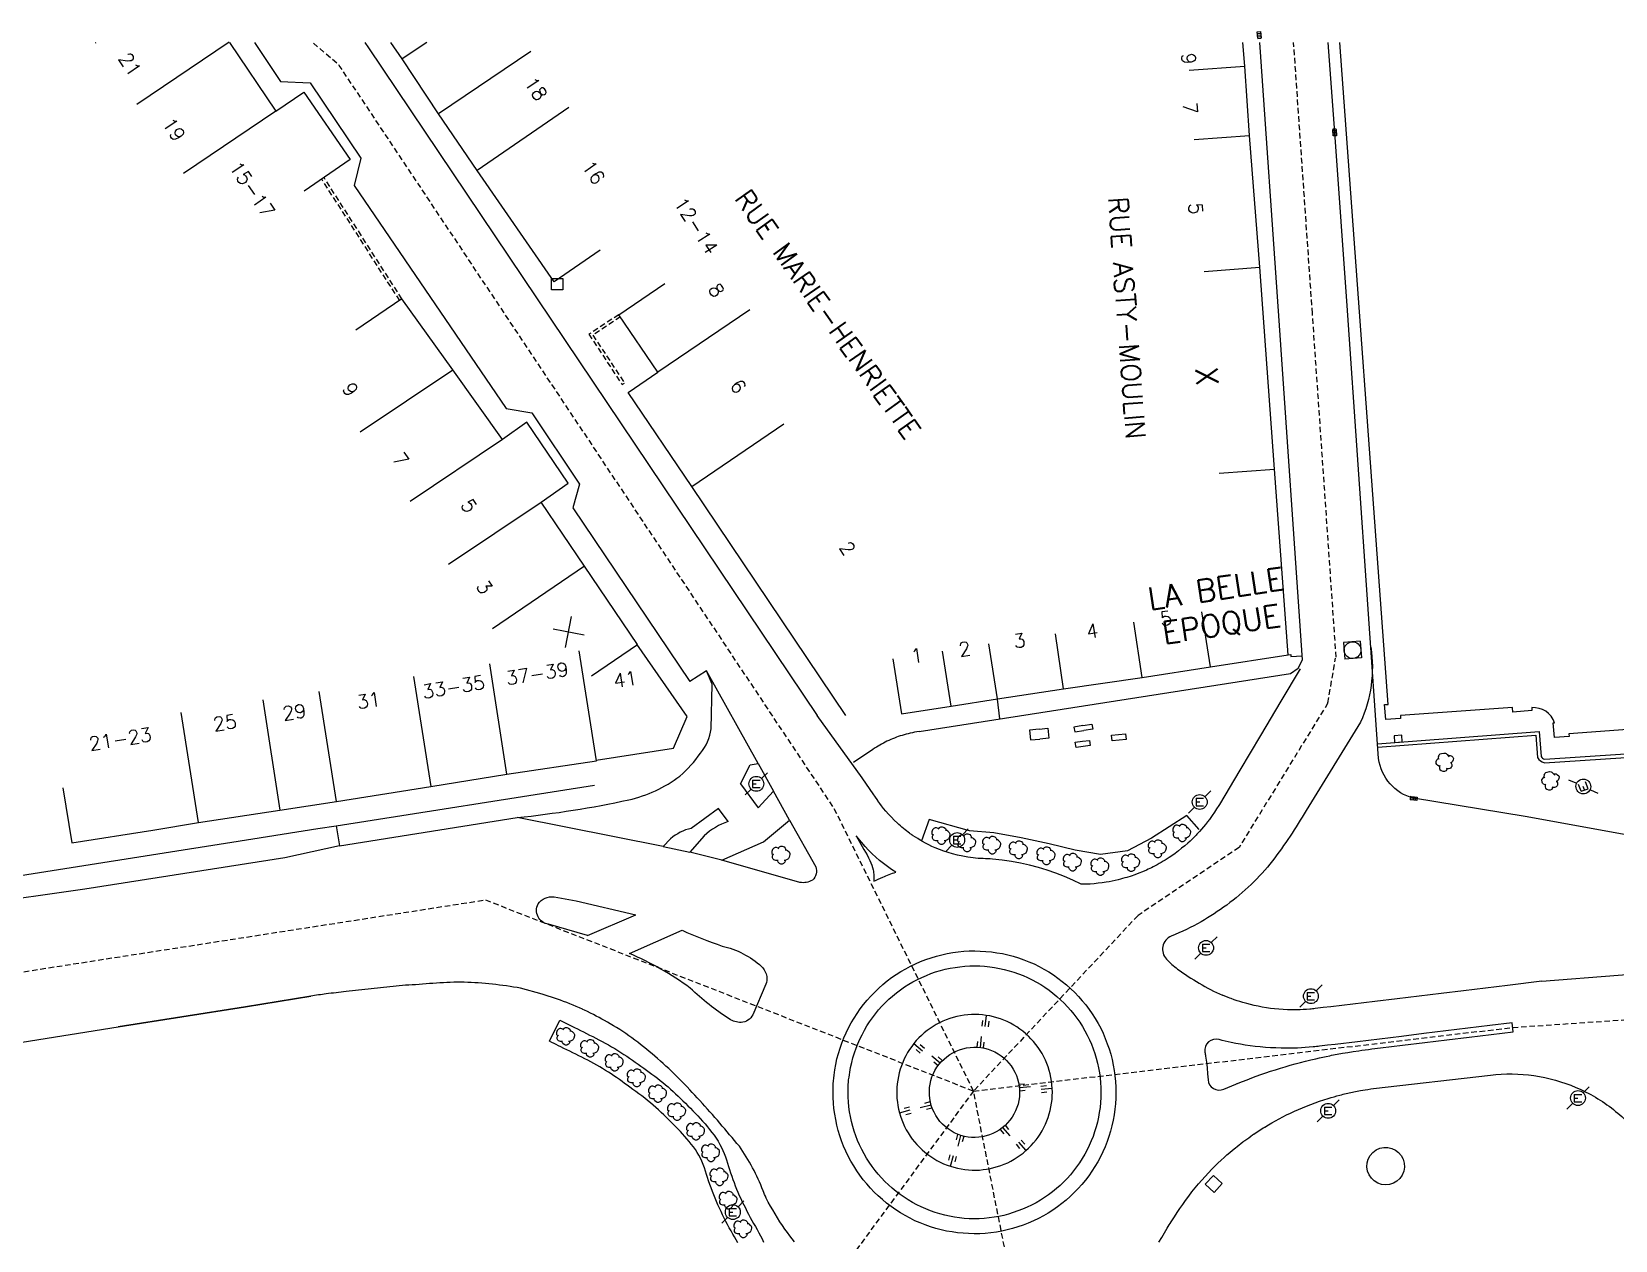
# Model space of a CAD drawing. Header units: millimetres. Extents: x 183999 to 185000, y 128000 to 129001.
# Drawn here: x 184718.2 to 184860.4, y 128892.4 to 129001 of the extents above; entities that cross this region are included whole.
import ezdxf
from ezdxf.enums import TextEntityAlignment as Align

# ---------------------------------------------------------------- set-up
doc = ezdxf.new("R2010")
doc.units = ezdxf.units.MM
doc.linetypes.add('DASHED', pattern=[0.75, 0.5, -0.25])
doc.layers.get('0').update_dxf_attribs({"linetype": 'CONTINUOUS'})
for name, color, linetype in [('W0001', 6, 'DASHED'), ('W0008', 7, 'CONTINUOUS'), ('W0100', 7, 'CONTINUOUS'), ('W0112', 1, 'DASHED'), ('W0211', 2, 'CONTINUOUS'), ('W0300', 7, 'CONTINUOUS'), ('W0334', 7, 'CONTINUOUS'), ('W0400', 7, 'CONTINUOUS'), ('W0420', 7, 'CONTINUOUS'), ('W0471', 7, 'CONTINUOUS'), ('W0984', 7, 'CONTINUOUS'), ('W0989', 7, 'CONTINUOUS'), ('W0991', 7, 'CONTINUOUS'), ('W1102', 7, 'CONTINUOUS')]:
    doc.layers.add(name, color=color, linetype=linetype)
doc.styles.get("Standard").update_dxf_attribs({"font": 'romans.shx', "width": 0.85})

# ---------------------------------------------------------------- blocks, each defined once
blk = doc.blocks.new('T471')
for p, q in [((-0.333334, 0.333334), (-0.333334, -0.333334)), ((-0.333334, 0.333334), (0.333334, 0.333334)), ((-0.333334, 0), (0, 0)), ((0.500001, 0.500001), (1.000002, 1.000002)), ((-0.500001, -0.500001), (-1.000002, -1.000002)), ((-0.333334, -0.333334), (0.333334, -0.333334))]:
    blk.add_line(p, q)
blk.add_ellipse((0, 0), major_axis=(0.471405, 0.471405), ratio=1, start_param=5.4977871438, end_param=11.780972451)
blk = doc.blocks.new('t991o')
at = {"color": 0, "linetype": 'Continuous'}
for p, q in [((-1, 1), (1, -1)), ((-1, -1), (1, 1))]:
    blk.add_line(p, q, dxfattribs=at)
blk = doc.blocks.new('t211o')
at = {"color": 0, "linetype": 'Continuous'}
for p, q in [((-0.29, 0.5), (-0.29, 0)), ((0, 1), (0, 0)), ((0.29, 0.5), (0.29, 0))]:
    blk.add_line(p, q, dxfattribs=at)
blk = doc.blocks.new('t112o')
at = {"color": 0, "linetype": 'Continuous'}
for p, q in [((-0.5, 0.5), (0.5, 0.5)), ((-0.5, -0.5), (-0.5, 0.5)), ((0.5, 0.5), (0.5, -0.5)), ((0.5, -0.5), (-0.5, -0.5))]:
    blk.add_line(p, q, dxfattribs=at)
blk = doc.blocks.new('T400')
for p, q in [((-0.15, 0.3), (0.15, 0.3)), ((-0.15, -0.25), (-0.15, 0.3)), ((-0.15, 0.15), (0.15, 0.15)), ((-0.15, 0), (0.15, 0)), ((0.15, 0.3), (0.15, -0.25)), ((-0.15, -0.15), (0.15, -0.15)), ((-0.15, -0.25), (-0.15, -0.3)), ((-0.15, -0.3), (0.15, -0.3)), ((0.15, -0.3), (0.15, -0.25))]:
    blk.add_line(p, q)
blk = doc.blocks.new('T420')
for p, q in [((0.75, 0.75), (-0.75, 0.75)), ((-0.75, 0.75), (-0.75, -0.75)), ((0.75, 0.75), (0.75, -0.75)), ((0.75, -0.75), (-0.75, -0.75))]:
    blk.add_line(p, q)
blk.add_ellipse((0, 0), major_axis=(-0.53, 0.53), ratio=1, start_param=3.926991, end_param=10.210176)
blk = doc.blocks.new('T300')
for p, q in [((-0.8, 0.51), (-0.86, 0.34)), ((-0.86, 0.34), (-0.86, 0.17)), ((-0.86, 0.17), (-0.74, 0.06)), ((-0.69, 0.63), (-0.8, 0.51)), ((-0.8, -0.06), (-0.74, 0.06)), ((-0.74, 0.06), (-0.69, 0.11)), ((-0.57, 0.69), (-0.69, 0.63)), ((-0.46, 0.69), (-0.57, 0.69)), ((-0.29, 0.63), (-0.46, 0.69)), ((-0.29, 0.63), (-0.17, 0.74)), ((-0.23, 0.57), (-0.29, 0.63)), ((-0.17, 0.74), (-0.06, 0.8)), ((-0.06, 0.8), (0.06, 0.8)), ((0.06, 0.8), (0.23, 0.74)), ((0.23, 0.74), (0.34, 0.63)), ((0.34, 0.63), (0.4, 0.51)), ((0.46, 0.46), (0.34, 0.46)), ((0.4, 0.51), (0.4, 0.46)), ((0.57, 0.4), (0.46, 0.46)), ((0.57, 0.4), (0.69, 0.29)), ((0.69, 0.29), (0.74, 0.17)), ((0.74, 0.06), (0.69, -0.17)), ((0.74, 0.17), (0.74, 0.06)), ((-0.8, -0.17), (-0.8, -0.06)), ((-0.8, -0.23), (-0.8, -0.17)), ((-0.74, -0.34), (-0.8, -0.23)), ((-0.69, -0.4), (-0.74, -0.34)), ((-0.51, -0.46), (-0.69, -0.4)), ((-0.4, -0.46), (-0.51, -0.46)), ((-0.4, -0.46), (-0.34, -0.46)), ((-0.34, -0.46), (-0.34, -0.4)), ((-0.34, -0.51), (-0.34, -0.46)), ((-0.29, -0.63), (-0.34, -0.51)), ((-0.17, -0.74), (-0.29, -0.63)), ((-0.06, -0.8), (-0.17, -0.74)), ((0.06, -0.8), (-0.06, -0.8)), ((0.17, -0.74), (0.06, -0.8)), ((0.23, -0.69), (0.17, -0.74)), ((0.29, -0.46), (0.23, -0.46)), ((0.29, -0.63), (0.23, -0.69)), ((0.46, -0.4), (0.29, -0.46)), ((0.34, -0.51), (0.29, -0.63)), ((0.34, -0.51), (0.34, -0.46)), ((0.57, -0.34), (0.46, -0.4)), ((0.63, -0.29), (0.57, -0.34)), ((0.69, -0.17), (0.63, -0.29))]:
    blk.add_line(p, q)

msp = doc.modelspace()

# ---------------------------------------------------------------- linework, layer by layer
at = {"layer": 'W0001'}
for p, q in [((184590.75, 128896.86), (184758.93, 128923.01)), ((184758.93, 128923.01), (184802.75, 128905.85))]:
    msp.add_line(p, q, dxfattribs=at)
at = {"layer": 'W0001', "flags": 128}
msp.add_lwpolyline([(184802.75, 128905.85), (184790.21, 128931.27), (184745.81, 128997.93), (184743.39, 129000)], dxfattribs=at)
at = {"layer": 'W0001'}
for points in [[(184835.31, 128944.79), (184833.18, 128975.66), (184831.49, 129000)], [(184834.57, 128940.69), (184835.25, 128944.72)], [(184834.57, 128940.69), (184826.59, 128927.72), (184817.52, 128921.62), (184802.75, 128905.85)], [(184802.75, 128905.85), (184851.16, 128911.56), (184865.48, 128912.54), (184873.78, 128898.2), (184917.88, 128903.07), (184948.07, 128906.41), (185000, 128912.45)], [(184802.75, 128905.85), (184789.84, 128888.36), (184785.93, 128883.95), (184783.17, 128878.67), (184777.54, 128871.5), (184771.63, 128866.72), (184767.49, 128863.53), (184745.54, 128859.27)], [(184767.49, 128863.53), (184774.51, 128863.3), (184788.91, 128862.6), (184799.48, 128859.68), (184806.23, 128857.06), (184818.92, 128852.03), (184824.86, 128850.12), (184818.01, 128855.35), (184813.08, 128860.58), (184810.26, 128866.22), (184808.85, 128870.35), (184807.54, 128878.1), (184806.83, 128885.24), (184802.75, 128905.85)]]:
    msp.add_lwpolyline(points, dxfattribs=at)
at = {"layer": 'W0008'}
for p, q in [((184783.42, 128935.25), (184778.79, 128943.56)), ((184812.57, 128938.67), (184811.77, 128938.53)), ((184811.77, 128938.53), (184811.84, 128938.09)), ((184812.57, 128938.67), (184813.38, 128938.78)), ((184813.38, 128938.78), (184813.45, 128938.34)), ((184808.63, 128938.34), (184807.79, 128938.26)), ((184807.79, 128938.26), (184807.87, 128937.37)), ((184807.87, 128937.37), (184808.71, 128937.44)), ((184808.63, 128938.34), (184809.42, 128938.44)), ((184809.5, 128937.54), (184808.71, 128937.44)), ((184809.42, 128938.44), (184809.5, 128937.54)), ((184811.84, 128938.09), (184812.64, 128938.22)), ((184811.88, 128937.16), (184812.52, 128937.25)), ((184811.96, 128936.69), (184811.88, 128937.16)), ((184812.52, 128937.25), (184813.15, 128937.33)), ((184813.45, 128938.34), (184812.64, 128938.22)), ((184813.15, 128937.33), (184813.22, 128936.87)), ((184815.15, 128937.81), (184815.78, 128937.85)), ((184815.2, 128937.3), (184815.15, 128937.81)), ((184815.83, 128937.34), (184815.2, 128937.3)), ((184815.78, 128937.85), (184816.4, 128937.92)), ((184816.45, 128937.42), (184815.83, 128937.34)), ((184816.4, 128937.92), (184816.45, 128937.42)), ((184793.72, 128936.52), (184791.98, 128935.36)), ((184812.6, 128936.78), (184811.96, 128936.69)), ((184813.22, 128936.87), (184812.6, 128936.78)), ((184745.52, 128929.65), (184768.72, 128933.31)), ((184781.84, 128933.43), (184783.42, 128931.29)), ((184783.42, 128931.29), (184784.79, 128932.78)), ((184786.22, 128930.18), (184784.79, 128932.78)), ((184774.88, 128927.81), (184761.78, 128930.4)), ((184798.78, 128930.24), (184798.09, 128928.3)), ((184780.14, 128926.58), (184777.28, 128927.29)), ((184787.15, 128924.58), (184780.14, 128926.58)), ((184768.08, 128919.82), (184772.42, 128921.68)), ((184771.85, 128918.19), (184776.58, 128920.28)), ((184851.21, 128911.16), (184851.11, 128911.96)), ((184790.2, 128907.01), (184790.23, 128907.26)), ((184790.23, 128907.26), (184790.26, 128907.5)), ((184790.26, 128907.5), (184790.3, 128907.75)), ((184790.3, 128907.75), (184790.39, 128908.24)), ((184790.14, 128906.01), (184790.15, 128906.26)), ((184790.14, 128905.76), (184790.14, 128906.01)), ((184790.15, 128905.26), (184790.14, 128905.76)), ((184790.15, 128906.26), (184790.16, 128906.51)), ((184790.16, 128906.51), (184790.18, 128906.76)), ((184790.18, 128906.76), (184790.2, 128907.01)), ((184790.17, 128904.77), (184790.15, 128905.26)), ((184790.22, 128904.27), (184790.17, 128904.77)), ((184790.29, 128903.78), (184790.22, 128904.27)), ((184790.38, 128903.29), (184790.29, 128903.78)), ((184823.55, 128897.49), (184824.29, 128898.28)), ((184824.35, 128896.75), (184823.55, 128897.49)), ((184824.29, 128898.28), (184825.07, 128897.54)), ((184825.07, 128897.54), (184824.35, 128896.75)), ((184841.24, 128898.31), (184841.03, 128898.01))]:
    msp.add_line(p, q, dxfattribs=at)
at = {"layer": 'W0008', "flags": 128}
for points in [[(184745.83, 128927.86), (184740.93, 128926.78), (184722.97, 128923.97), (184703.6, 128921.23), (184661.5, 128914.56), (184660.38, 128914.37), (184643.8, 128911.83), (184620.06, 128908.16), (184614.12, 128907.31), (184601.3, 128905.21), (184600.65, 128905.04), (184596.54, 128904.59, -0.0816), (184593.93, 128904.65, -0.1499), (184591.77, 128905.82, -0.1159), (184591.03, 128907.11), (184589.95, 128910.81), (184589.77, 128911.67), (184570.39, 129000)], [(184838.43, 128945.69, -0.144045), (184837.49, 128938.96), (184832.61, 128931.03, -0.03), (184829.59, 128926.51, -0.0657), (184825.48, 128922.55, -0.0294), (184823.18, 128921.05, -0.033), (184820.51, 128919.75, 0.5338), (184820.08, 128917.68, 0.0319), (184821.07, 128916.8, 0.0512), (184825.09, 128914.45)], [(184697.65, 128922.13), (184722.29, 128926), (184736.17, 128928.19), (184743.87, 128929.42), (184745.52, 128929.65), (184745.83, 128927.86), (184761.78, 128930.4, 0.0267), (184771.79, 128931.99, 0.1055), (184776.38, 128934.12, 0.0657), (184778.23, 128936.19, 0.1483), (184779.18, 128938.38), (184779.27, 128942.38), (184778.79, 128943.56), (184777.27, 128942.61)], [(184780.71, 128930.05), (184779.86, 128931.21), (184777.4, 128929.43, 0.124285), (184775.55, 128928.5), (184774.88, 128927.81), (184777.28, 128927.29)], [(184780.71, 128930.05, 0.111427), (184778.58, 128928.76), (184777.28, 128927.29)], [(184786.22, 128930.18), (184788.58, 128925.98, -0.3208), (184788.28, 128924.79, -0.1848), (184787.15, 128924.58)], [(184768.08, 128919.82), (184764.59, 128920.82, -0.5212), (184763.66, 128922.65, -0.2927), (184765.09, 128923.27), (184767.07, 128922.93), (184772.42, 128921.68)], [(184776.58, 128920.28, 0.0183), (184780.18, 128918.86, -0.1322), (184783.72, 128917.03, -0.1411), (184784.19, 128916.13, -0.1359), (184784.1, 128915.44), (184782.93, 128912.7, -0.2624), (184781.88, 128912.01, -0.1438), (184780.82, 128912.32, -0.0468), (184777.32, 128915.09, 0.0595), (184771.85, 128918.19)]]:
    msp.add_lwpolyline(points, format="xyb", dxfattribs=at)
for points in [[(184738.18, 129000), (184740.54, 128996.47), (184743.18, 128996.36), (184747.74, 128989.59), (184747.14, 128987.16), (184760.78, 128967.14), (184763.08, 128966.74), (184767.37, 128960.34), (184766.76, 128958.21), (184777.27, 128942.61)], [(184748.1, 129000), (184748.44, 128999.51), (184788.71, 128939.55)], [(184781.84, 128933.43), (184782.69, 128935.13), (184783.42, 128935.25)], [(184783.42, 128935.25), (184784.79, 128932.78), (184784.79, 128932.78)], [(184780.14, 128926.58), (184783.89, 128928.22), (184786.22, 128930.18)], [(184705.12, 128908.3), (184725.95, 128911.62), (184737.4, 128913.42), (184743.25, 128914.37), (184743.25, 128914.37), (184743.25, 128914.37), (184743.25, 128914.37)]]:
    msp.add_lwpolyline(points, dxfattribs=at)
at = {"layer": 'W0008'}
for points in [[(184832.29, 128944.55), (184830.16, 128975.45), (184828.45, 129000)], [(184832.07, 128943.74), (184830.35, 128940.85), (184828.51, 128937.76), (184826.67, 128934.67), (184824.83, 128931.58), (184824.77, 128931.49), (184824.58, 128931.19), (184824.39, 128930.89), (184824.19, 128930.6), (184823.99, 128930.31), (184823.94, 128930.23), (184823.88, 128930.16), (184823.82, 128930.08), (184823.76, 128930.01), (184823.59, 128929.79), (184823.41, 128929.58), (184823.23, 128929.37), (184823.05, 128929.16), (184822.97, 128929.08), (184822.89, 128928.99), (184822.81, 128928.9), (184822.73, 128928.82), (184822.55, 128928.64), (184822.37, 128928.46), (184822.19, 128928.28), (184822, 128928.11), (184821.72, 128927.87), (184821.43, 128927.64), (184821.14, 128927.41), (184820.84, 128927.18), (184820.72, 128927.09), (184820.59, 128927), (184820.46, 128926.91), (184820.33, 128926.82), (184820.15, 128926.71), (184819.97, 128926.59), (184819.78, 128926.48), (184819.6, 128926.37), (184819.42, 128926.27), (184819.24, 128926.17), (184819.06, 128926.07), (184818.88, 128925.98), (184818.73, 128925.9), (184818.58, 128925.83), (184818.43, 128925.76), (184818.27, 128925.69), (184817.93, 128925.54), (184817.59, 128925.41), (184817.24, 128925.27), (184816.89, 128925.15), (184816.52, 128925.03), (184816.33, 128924.98), (184816.13, 128924.92), (184815.94, 128924.87), (184815.74, 128924.82), (184815.47, 128924.76), (184815.2, 128924.7), (184814.92, 128924.64), (184814.65, 128924.6), (184814.29, 128924.54), (184813.93, 128924.5), (184813.57, 128924.46), (184813.21, 128924.43), (184813.02, 128924.42), (184812.83, 128924.41), (184812.64, 128924.41), (184812.45, 128924.41), (184812.45, 128924.41), (184812.44, 128924.41), (184812.43, 128924.42), (184812.42, 128924.42), (184812.41, 128924.43), (184811.67, 128924.79), (184810.92, 128925.12), (184810.15, 128925.42), (184809.37, 128925.69), (184808.58, 128925.93), (184807.78, 128926.14), (184806.98, 128926.32), (184806.17, 128926.47), (184805.32, 128926.59), (184804.46, 128926.67), (184804.25, 128926.69), (184804.04, 128926.7), (184803.82, 128926.71), (184803.61, 128926.72), (184803.39, 128926.73), (184803.16, 128926.74), (184802.94, 128926.76), (184802.72, 128926.79), (184802.25, 128926.85), (184801.79, 128926.93), (184801.32, 128927.03), (184800.86, 128927.14), (184800.47, 128927.26), (184800.08, 128927.39), (184799.7, 128927.53), (184799.32, 128927.68), (184799.02, 128927.81), (184798.73, 128927.95), (184798.44, 128928.1), (184798.16, 128928.26), (184797.95, 128928.38), (184797.74, 128928.51), (184797.54, 128928.64), (184797.33, 128928.77), (184797.31, 128928.78), (184797.29, 128928.8), (184797.26, 128928.82), (184797.24, 128928.83), (184797.18, 128928.87), (184797.12, 128928.91), (184797.07, 128928.95), (184797.01, 128928.99), (184796.87, 128929.1), (184796.73, 128929.2), (184796.6, 128929.31), (184796.46, 128929.42), (184796.32, 128929.53), (184796.18, 128929.65), (184796.05, 128929.77), (184795.91, 128929.89), (184795.64, 128930.16), (184795.38, 128930.43), (184795.12, 128930.7), (184794.87, 128930.99), (184794.68, 128931.21), (184794.5, 128931.44), (184794.33, 128931.67), (184794.17, 128931.91), (184794.15, 128931.93), (184793.88, 128932.32), (184793.81, 128932.43), (184792.75, 128933.97), (184788.71, 128939.55), (184788.71, 128939.55), (184788.71, 128939.55), (184788.71, 128939.55), (184788.71, 128939.55)], [(184823, 128929.33), (184821.89, 128930.59), (184818.74, 128928.55), (184816.56, 128927.41), (184814.16, 128927.1), (184811.88, 128927.48), (184809.55, 128928.04), (184807.04, 128928.59), (184804.57, 128929.03), (184802.38, 128929.22), (184798.78, 128930.24)], [(184790.39, 128908.24), (184790.49, 128908.73), (184790.62, 128909.21), (184790.77, 128909.69), (184790.93, 128910.16), (184791.11, 128910.62), (184791.32, 128911.08), (184791.53, 128911.53), (184791.77, 128911.97), (184792.02, 128912.4), (184792.29, 128912.81), (184792.58, 128913.22), (184792.88, 128913.62), (184793.2, 128914), (184793.53, 128914.38), (184793.88, 128914.74), (184794.24, 128915.08), (184794.61, 128915.41), (184795, 128915.73), (184795.39, 128916.03), (184795.8, 128916.31), (184796.23, 128916.58), (184796.66, 128916.83), (184797.1, 128917.06), (184797.55, 128917.28), (184798, 128917.48), (184798.47, 128917.66), (184798.94, 128917.82), (184799.42, 128917.97), (184799.9, 128918.09), (184800.39, 128918.2), (184800.88, 128918.28), (184801.37, 128918.35), (184801.87, 128918.4), (184802.37, 128918.43), (184802.87, 128918.44), (184803.36, 128918.42), (184803.86, 128918.39), (184804.36, 128918.34), (184804.85, 128918.27), (184805.34, 128918.19), (184805.83, 128918.08), (184806.31, 128917.95), (184806.79, 128917.8), (184807.26, 128917.64), (184807.72, 128917.46), (184808.18, 128917.26), (184808.63, 128917.04), (184809.07, 128916.8), (184809.5, 128916.55), (184809.92, 128916.28), (184810.33, 128915.99), (184810.72, 128915.69), (184811.11, 128915.37), (184811.48, 128915.04), (184811.84, 128914.7), (184812.18, 128914.34), (184812.51, 128913.96), (184812.83, 128913.58), (184813.13, 128913.18), (184813.41, 128912.77), (184813.68, 128912.35), (184813.93, 128911.92), (184814.17, 128911.48), (184814.38, 128911.03), (184814.58, 128910.57), (184814.76, 128910.1), (184814.92, 128909.63), (184815.07, 128909.16), (184815.19, 128908.67), (184815.3, 128908.18), (184815.38, 128907.69), (184815.45, 128907.2), (184815.5, 128906.7), (184815.53, 128906.21), (184815.54, 128905.71), (184815.53, 128905.21), (184815.5, 128904.71), (184815.45, 128904.21), (184815.38, 128903.72), (184815.29, 128903.23), (184815.18, 128902.74), (184815.05, 128902.26), (184814.91, 128901.78), (184814.74, 128901.31), (184814.56, 128900.85), (184814.36, 128900.39), (184814.14, 128899.94), (184813.9, 128899.5), (184813.65, 128899.07), (184813.38, 128898.66), (184813.09, 128898.25), (184812.79, 128897.85), (184812.48, 128897.47), (184812.14, 128897.09), (184811.8, 128896.73), (184811.44, 128896.39), (184811.06, 128896.06), (184810.68, 128895.74), (184810.28, 128895.44), (184809.87, 128895.16), (184809.45, 128894.89), (184809.02, 128894.64), (184808.58, 128894.41), (184808.13, 128894.19), (184807.67, 128893.99), (184807.21, 128893.81), (184806.73, 128893.65), (184806.26, 128893.5), (184805.77, 128893.38), (184805.29, 128893.27), (184804.8, 128893.19), (184804.3, 128893.12), (184803.81, 128893.07), (184803.31, 128893.04), (184802.81, 128893.03), (184802.31, 128893.05), (184801.81, 128893.08), (184801.32, 128893.13), (184800.82, 128893.2), (184800.33, 128893.28), (184799.84, 128893.39), (184799.36, 128893.52), (184798.89, 128893.67), (184798.41, 128893.83), (184797.95, 128894.01), (184797.49, 128894.21), (184797.05, 128894.43), (184796.61, 128894.67), (184796.18, 128894.92), (184795.76, 128895.19), (184795.35, 128895.48), (184794.95, 128895.78), (184794.57, 128896.1), (184794.2, 128896.43), (184793.84, 128896.77), (184793.49, 128897.13), (184793.16, 128897.51), (184792.85, 128897.89), (184792.55, 128898.29), (184792.26, 128898.7), (184791.99, 128899.12), (184791.74, 128899.55), (184791.51, 128899.99), (184791.29, 128900.44), (184791.09, 128900.9), (184790.91, 128901.37), (184790.75, 128901.84), (184790.61, 128902.31), (184790.48, 128902.8), (184790.38, 128903.29)], [(184853.78, 128915.71), (184874.34, 128917.34)], [(184853.78, 128915.71), (184850.7, 128915.33), (184848.72, 128915.09), (184846.73, 128914.85), (184844.75, 128914.61), (184842.76, 128914.37), (184840.78, 128914.13), (184838.79, 128913.9), (184836.8, 128913.66), (184834.82, 128913.42), (184834.14, 128913.34), (184833.41, 128913.25), (184833.3, 128913.23), (184833.18, 128913.22), (184833.06, 128913.21), (184832.94, 128913.2), (184832.65, 128913.18), (184832.36, 128913.16), (184832.07, 128913.15), (184831.77, 128913.13), (184831.66, 128913.13), (184831.56, 128913.13), (184831.45, 128913.13), (184831.34, 128913.13), (184830.95, 128913.15), (184830.56, 128913.16), (184830.17, 128913.19), (184829.78, 128913.23), (184829.41, 128913.27), (184829.04, 128913.32), (184828.67, 128913.38), (184828.3, 128913.46), (184827.96, 128913.53), (184827.62, 128913.61), (184827.28, 128913.7), (184826.94, 128913.8), (184826.67, 128913.88), (184826.41, 128913.96), (184826.15, 128914.05), (184825.89, 128914.15), (184825.75, 128914.2), (184825.61, 128914.26), (184825.09, 128914.45)], [(184781.59, 128892.23), (184781.44, 128892.49), (184781.29, 128892.75), (184781.14, 128893.01), (184780.98, 128893.29), (184780.82, 128893.58), (184780.67, 128893.86), (184780.51, 128894.15), (184780.37, 128894.44), (184780.22, 128894.73), (184780.08, 128895.03), (184779.94, 128895.32), (184779.8, 128895.62), (184779.67, 128895.92), (184779.54, 128896.23), (184779.42, 128896.54), (184779.3, 128896.84), (184779.18, 128897.16), (184779.07, 128897.47), (184778.96, 128897.78), (184778.87, 128898.08), (184778.78, 128898.37), (184778.68, 128898.67), (184778.59, 128898.96), (184778.48, 128899.25), (184778.37, 128899.54), (184778.24, 128899.81), (184778.1, 128900.08), (184777.94, 128900.34), (184777.78, 128900.6), (184777.6, 128900.85), (184777.41, 128901.09), (184777.22, 128901.33), (184777.02, 128901.56), (184776.83, 128901.78), (184776.63, 128902), (184776.43, 128902.21), (184776.23, 128902.43), (184776.02, 128902.64), (184775.82, 128902.84), (184775.61, 128903.05), (184775.4, 128903.26), (184775.17, 128903.48), (184774.94, 128903.71), (184774.71, 128903.93), (184774.47, 128904.16), (184774.23, 128904.38), (184773.99, 128904.59), (184773.74, 128904.8), (184773.49, 128905.01), (184773.23, 128905.22), (184772.97, 128905.42), (184772.7, 128905.61), (184772.44, 128905.81), (184772.17, 128906), (184771.9, 128906.19), (184771.66, 128906.37), (184771.42, 128906.54), (184771.19, 128906.71), (184770.95, 128906.88), (184770.7, 128907.05), (184770.46, 128907.21), (184770.22, 128907.38), (184769.97, 128907.54), (184769.71, 128907.7), (184769.45, 128907.86), (184769.19, 128908.01), (184768.92, 128908.17), (184768.65, 128908.32), (184768.38, 128908.47), (184768.11, 128908.61), (184767.84, 128908.75), (184767.58, 128908.89), (184767.31, 128909.02), (184767.04, 128909.16), (184766.78, 128909.29), (184766.51, 128909.42), (184766.24, 128909.55), (184765.97, 128909.68), (184765.7, 128909.82), (184765.5, 128909.92), (184765.29, 128910.02), (184765.09, 128910.12), (184764.88, 128910.22), (184764.67, 128910.33), (184764.69, 128910.35), (184764.7, 128910.38), (184764.71, 128910.41), (184764.73, 128910.43), (184764.74, 128910.46), (184765.61, 128912.21), (184765.74, 128912.14), (184765.92, 128912.05), (184766.1, 128911.96), (184766.28, 128911.87), (184766.46, 128911.78), (184766.64, 128911.7), (184766.91, 128911.56), (184767.19, 128911.43), (184767.46, 128911.29), (184767.74, 128911.16), (184768.01, 128911.02), (184768.28, 128910.88), (184768.56, 128910.75), (184768.83, 128910.61), (184769.12, 128910.46), (184769.4, 128910.3), (184769.69, 128910.14), (184769.98, 128909.99), (184770.26, 128909.82), (184770.54, 128909.66), (184770.82, 128909.49), (184771.09, 128909.31), (184771.35, 128909.14), (184771.61, 128908.97), (184771.87, 128908.79), (184772.12, 128908.62), (184772.38, 128908.44), (184772.63, 128908.26), (184772.88, 128908.08), (184773.14, 128907.89), (184773.38, 128907.71), (184773.63, 128907.53), (184773.88, 128907.35), (184774.13, 128907.17), (184774.37, 128906.99), (184774.61, 128906.8), (184774.86, 128906.61), (184775.09, 128906.41), (184775.32, 128906.22), (184775.55, 128906.01), (184775.78, 128905.81), (184776, 128905.6), (184776.22, 128905.39), (184776.44, 128905.18), (184776.66, 128904.97), (184776.88, 128904.75), (184777.11, 128904.53), (184777.33, 128904.3), (184777.56, 128904.07), (184777.78, 128903.84), (184778, 128903.61), (184778.22, 128903.38), (184778.43, 128903.14), (184778.65, 128902.9), (184778.86, 128902.65), (184779.06, 128902.4), (184779.26, 128902.14), (184779.46, 128901.88), (184779.64, 128901.62), (184779.81, 128901.34), (184779.97, 128901.06), (184780.12, 128900.78), (184780.25, 128900.5), (184780.36, 128900.23), (184780.47, 128899.94), (184780.56, 128899.66), (184780.66, 128899.37), (184780.75, 128899.08), (184780.84, 128898.8), (184780.94, 128898.51), (184781.04, 128898.21), (184781.14, 128897.92), (184781.25, 128897.63), (184781.36, 128897.34), (184781.48, 128897.05), (184781.6, 128896.76), (184781.72, 128896.48), (184781.85, 128896.19), (184781.99, 128895.91), (184782.13, 128895.63), (184782.27, 128895.35), (184782.41, 128895.07), (184782.56, 128894.79), (184782.71, 128894.51), (184782.86, 128894.23), (184783.01, 128893.96), (184783.17, 128893.68), (184783.33, 128893.41), (184783.48, 128893.13), (184783.63, 128892.85), (184783.77, 128892.57), (184783.9, 128892.28)], [(184851.11, 128911.96), (184849.12, 128911.72), (184847.14, 128911.48), (184845.15, 128911.24), (184843.17, 128911), (184841.18, 128910.76), (184839.2, 128910.52), (184837.21, 128910.28), (184835.23, 128910.04), (184834.54, 128909.96), (184833.82, 128909.87), (184833.68, 128909.85), (184833.54, 128909.84), (184833.39, 128909.82), (184833.25, 128909.81), (184832.9, 128909.78), (184832.54, 128909.75), (184832.19, 128909.73), (184831.83, 128909.71), (184831.7, 128909.71), (184831.57, 128909.7), (184831.44, 128909.7), (184831.31, 128909.7), (184830.83, 128909.7), (184830.36, 128909.71), (184829.88, 128909.72), (184829.4, 128909.74), (184828.95, 128909.77), (184828.49, 128909.82), (184828.04, 128909.86), (184827.58, 128909.92), (184827.15, 128909.98), (184826.72, 128910.06), (184826.3, 128910.13), (184825.87, 128910.22), (184825.6, 128910.28), (184825.33, 128910.34), (184825.06, 128910.4), (184824.79, 128910.47), (184824.54, 128910.51), (184824.29, 128910.48), (184824.05, 128910.4), (184823.85, 128910.26), (184823.68, 128910.07), (184823.57, 128909.85), (184823.52, 128909.6), (184823.52, 128909.35), (184823.52, 128909.35), (184823.54, 128909.26), (184823.56, 128909.16), (184823.57, 128909.07), (184823.59, 128908.97), (184823.66, 128908.45), (184823.72, 128907.92), (184823.77, 128907.39), (184823.81, 128906.86), (184823.81, 128906.85), (184823.85, 128906.62), (184823.95, 128906.4), (184824.1, 128906.22), (184824.29, 128906.07), (184824.51, 128905.98), (184824.74, 128905.93), (184824.98, 128905.95), (184825.21, 128906.01), (184826.31, 128906.48), (184826.36, 128906.5), (184826.41, 128906.52), (184826.46, 128906.54), (184826.5, 128906.56), (184826.91, 128906.72), (184827.32, 128906.87), (184827.73, 128907.03), (184828.14, 128907.18), (184828.56, 128907.33), (184828.99, 128907.48), (184829.42, 128907.62), (184829.85, 128907.76), (184830.3, 128907.9), (184830.74, 128908.03), (184831.19, 128908.16), (184831.64, 128908.29), (184832.1, 128908.41), (184832.56, 128908.53), (184833.03, 128908.64), (184833.49, 128908.75), (184833.8, 128908.82), (184834.11, 128908.89), (184834.42, 128908.96), (184834.73, 128909.02), (184834.9, 128909.06), (184835.06, 128909.09), (184835.23, 128909.12), (184835.39, 128909.15), (184835.87, 128909.24), (184836.36, 128909.32), (184836.84, 128909.4), (184837.33, 128909.47), (184837.62, 128909.52), (184837.91, 128909.56), (184838.2, 128909.59), (184838.5, 128909.63), (184839.29, 128909.73), (184841.28, 128909.96), (184843.26, 128910.21), (184845.25, 128910.44), (184847.24, 128910.68), (184849.22, 128910.92), (184851.21, 128911.16)], [(184841.03, 128898.01), (184840.77, 128897.76), (184840.45, 128897.58), (184840.11, 128897.46), (184839.75, 128897.43), (184839.38, 128897.47), (184839.04, 128897.59), (184838.73, 128897.78), (184838.47, 128898.03), (184838.26, 128898.33), (184838.13, 128898.67), (184838.07, 128899.03), (184838.09, 128899.39), (184838.19, 128899.74), (184838.37, 128900.07), (184838.6, 128900.34), (184838.9, 128900.56), (184839.23, 128900.71), (184839.58, 128900.79), (184839.95, 128900.79), (184840.3, 128900.7), (184840.63, 128900.55), (184840.92, 128900.33), (184841.16, 128900.05), (184841.32, 128899.73), (184841.42, 128899.37), (184841.44, 128899.01), (184841.38, 128898.65), (184841.24, 128898.31)]]:
    msp.add_lwpolyline(points, dxfattribs=at)
for points in [[(184978.9, 128953.58), (184979.74, 128939.04), (184980.74, 128923.51, -0.404052), (184976.15, 128918.19), (184958.03, 128916.71, -0.066622), (184906.37, 128920.51), (184888.39, 128923.87), (184887.93, 128923.93), (184865.95, 128928.01), (184852.28, 128930.5), (184842.26, 128932.13, -0.304359), (184839.12, 128935.69), (184836.33, 128975.92), (184835.18, 128991.91), (184834.6, 129000)], [(184797.88, 128938.14, 0.004436), (184797.05, 128937.97, 0.018076), (184796.34, 128937.78, 0.018441), (184795.65, 128937.54, 0.018076), (184794.98, 128937.25, 0.018441), (184794.34, 128936.91, 0.018076), (184793.72, 128936.52)], [(184786.69, 128892.31), (184786.48, 128892.58), (184786.26, 128892.85), (184786.04, 128893.15), (184785.82, 128893.46), (184785.59, 128893.79), (184785.37, 128894.12), (184785.14, 128894.46), (184784.93, 128894.81), (184784.72, 128895.17), (184784.51, 128895.52), (184784.32, 128895.88), (184784.13, 128896.24, 0.002878), (184783.86, 128896.9, 0.060206), (184781.73, 128900.89), (184781.51, 128901.15), (184781.29, 128901.41), (184781.07, 128901.67), (184780.85, 128901.93), (184780.63, 128902.19), (184780.41, 128902.45), (184780.19, 128902.7), (184779.97, 128902.96), (184779.75, 128903.22), (184779.53, 128903.47), (184779.3, 128903.73), (184779.08, 128903.98), (184778.86, 128904.23), (184778.63, 128904.49), (184778.41, 128904.74), (184778.18, 128904.99), (184777.95, 128905.24), (184777.72, 128905.48), (184777.5, 128905.73), (184777.27, 128905.97), (184777.03, 128906.22), (184776.8, 128906.46), (184776.57, 128906.7), (184776.33, 128906.93), (184776.09, 128907.17), (184775.86, 128907.4), (184775.62, 128907.64), (184775.38, 128907.86), (184775.13, 128908.09), (184774.89, 128908.32), (184774.64, 128908.54), (184774.39, 128908.76), (184774.14, 128908.98), (184773.89, 128909.19), (184773.64, 128909.4), (184773.38, 128909.61), (184773.12, 128909.82), (184772.86, 128910.02), (184772.6, 128910.23), (184772.34, 128910.42), (184772.07, 128910.62), (184771.8, 128910.81), (184771.53, 128911), (184771.25, 128911.18), (184770.98, 128911.36), (184770.7, 128911.54), (184770.42, 128911.71), (184770.13, 128911.88), (184769.88, 128912.03), (184769.63, 128912.17), (184769.38, 128912.31), (184769.13, 128912.44), (184768.88, 128912.58), (184768.62, 128912.71), (184768.36, 128912.84), (184768.09, 128912.98), (184767.82, 128913.11), (184767.67, 128913.18), (184767.63, 128913.19), (184767.36, 128913.32), (184767.08, 128913.44), (184766.8, 128913.56), (184766.52, 128913.68), (184766.24, 128913.79), (184765.95, 128913.9), (184765.67, 128914.01), (184765.39, 128914.11), (184765.12, 128914.2), (184764.85, 128914.29), (184764.57, 128914.38), (184764.29, 128914.46), (184764.02, 128914.54), (184762.09, 128915.07), (184761.78, 128915.13), (184761.46, 128915.18), (184761.14, 128915.23), (184760.82, 128915.28), (184760.5, 128915.32), (184760.18, 128915.36), (184759.87, 128915.4), (184759.55, 128915.44), (184759.24, 128915.47), (184758.92, 128915.5), (184758.61, 128915.53), (184758.29, 128915.55), (184757.98, 128915.57), (184757.66, 128915.59), (184757.35, 128915.6), (184757.03, 128915.61), (184756.71, 128915.62), (184756.4, 128915.62), (184756.08, 128915.61), (184755.77, 128915.6), (184755.46, 128915.59), (184755.15, 128915.57), (184754.84, 128915.56), (184754.53, 128915.54), (184754.22, 128915.51), (184753.91, 128915.49), (184753.6, 128915.46), (184753.29, 128915.44), (184752.98, 128915.42), (184752.66, 128915.39), (184752.35, 128915.37), (184752.04, 128915.35), (184751.75, 128915.34), (184751.75, 128915.34), (184746.41, 128914.78, 0.0026), (184744.63, 128914.57, 0.0093), (184743.25, 128914.37), (184737.4, 128913.42), (184725.95, 128911.62)], [(184819.4, 128892.28), (184819.65, 128892.71), (184819.89, 128893.13), (184820.15, 128893.55), (184820.23, 128893.69), (184820.32, 128893.83), (184820.41, 128893.96), (184820.5, 128894.1), (184820.79, 128894.56), (184821.03, 128894.94), (184821.28, 128895.31), (184821.53, 128895.67), (184821.79, 128896.03), (184822.07, 128896.42), (184822.36, 128896.79), (184822.66, 128897.16), (184822.96, 128897.53), (184823.25, 128897.86), (184823.54, 128898.18), (184823.84, 128898.5), (184824.14, 128898.82), (184824.41, 128899.09), (184824.69, 128899.36), (184824.97, 128899.63), (184825.26, 128899.89), (184825.5, 128900.11), (184825.75, 128900.33), (184826, 128900.54), (184826.26, 128900.75), (184826.43, 128900.88), (184826.59, 128901.02), (184826.76, 128901.15), (184826.93, 128901.28), (184826.98, 128901.31), (184827.02, 128901.34), (184827.07, 128901.38), (184827.11, 128901.41), (184827.29, 128901.54), (184827.46, 128901.66), (184827.64, 128901.79), (184827.81, 128901.91), (184827.84, 128901.93), (184827.87, 128901.95), (184827.9, 128901.97), (184827.93, 128901.99), (184828.77, 128902.54), (184828.8, 128902.56), (184828.84, 128902.58), (184828.88, 128902.6), (184828.91, 128902.62), (184829.23, 128902.81), (184829.54, 128902.99), (184829.86, 128903.18), (184830.18, 128903.35), (184830.52, 128903.53), (184830.86, 128903.7), (184831.21, 128903.87), (184831.56, 128904.03), (184831.92, 128904.19), (184832.29, 128904.35), (184832.66, 128904.5), (184833.03, 128904.65), (184833.41, 128904.79), (184833.8, 128904.93), (184834.19, 128905.06), (184834.59, 128905.19), (184834.85, 128905.27), (184835.12, 128905.34), (184835.38, 128905.42), (184835.65, 128905.49), (184835.79, 128905.52), (184835.93, 128905.56), (184836.07, 128905.59), (184836.22, 128905.63), (184836.64, 128905.72), (184837.06, 128905.8), (184837.48, 128905.89), (184837.9, 128905.96), (184838.15, 128906), (184838.41, 128906.04), (184838.66, 128906.07), (184838.66, 128906.07), (184849.16, 128907.28, -0.064881), (184853.07, 128907.23, -0.066195), (184856.84, 128906.18, -0.064881), (184860.21, 128904.18, -0.066195), (184862.95, 128901.38, -0.064881)]]:
    msp.add_lwpolyline(points, format="xyb", dxfattribs=at)
for points in [[(184795.18, 128925.29), (184795.33, 128925.34), (184795.48, 128925.4), (184795.62, 128925.45), (184795.77, 128925.51), (184795.39, 128925.75), (184795.02, 128926.01), (184794.66, 128926.28), (184794.31, 128926.56), (184793.97, 128926.86), (184793.64, 128927.16), (184793.32, 128927.48), (184793.01, 128927.81), (184792.21, 128928.75), (184792.91, 128927.53), (184793.06, 128927.29), (184793.2, 128927.05), (184793.32, 128926.8), (184793.43, 128926.55), (184793.52, 128926.35), (184793.61, 128926.14), (184793.68, 128925.92), (184793.74, 128925.71), (184793.77, 128925.58), (184793.78, 128925.45), (184793.79, 128925.33), (184793.79, 128925.2), (184793.79, 128925.07), (184793.79, 128924.94), (184793.79, 128924.82), (184793.8, 128924.69), (184794, 128924.78), (184794.2, 128924.87), (184794.4, 128924.97), (184794.6, 128925.05), (184794.75, 128925.11), (184794.89, 128925.17), (184795.04, 128925.23)], [(184792.03, 128902.25), (184791.91, 128902.68), (184791.79, 128903.11), (184791.7, 128903.55), (184791.62, 128903.98), (184791.56, 128904.43), (184791.52, 128904.87), (184791.49, 128905.31), (184791.49, 128905.76), (184791.49, 128905.98), (184791.5, 128906.21), (184791.51, 128906.43), (184791.52, 128906.65), (184791.54, 128906.87), (184791.57, 128907.09), (184791.6, 128907.31), (184791.63, 128907.54), (184791.71, 128907.97), (184791.81, 128908.41), (184791.92, 128908.84), (184792.05, 128909.27), (184792.2, 128909.69), (184792.36, 128910.1), (184792.54, 128910.51), (184792.74, 128910.91), (184792.95, 128911.3), (184793.17, 128911.69), (184793.41, 128912.06), (184793.67, 128912.43), (184793.94, 128912.78), (184794.22, 128913.13), (184794.52, 128913.46), (184794.83, 128913.78), (184795.15, 128914.09), (184795.48, 128914.38), (184795.83, 128914.66), (184796.19, 128914.93), (184796.55, 128915.19), (184796.93, 128915.43), (184797.31, 128915.65), (184797.71, 128915.86), (184798.11, 128916.05), (184798.52, 128916.23), (184798.93, 128916.39), (184799.35, 128916.54), (184799.78, 128916.67), (184800.21, 128916.78), (184800.65, 128916.87), (184801.09, 128916.95), (184801.53, 128917.01), (184801.97, 128917.05), (184802.42, 128917.08), (184802.86, 128917.09), (184803.31, 128917.08), (184803.75, 128917.05), (184804.2, 128917), (184804.64, 128916.94), (184805.08, 128916.86), (184805.51, 128916.77), (184805.94, 128916.65), (184806.37, 128916.52), (184806.79, 128916.37), (184807.2, 128916.21), (184807.61, 128916.03), (184808.01, 128915.84), (184808.41, 128915.63), (184808.79, 128915.4), (184809.16, 128915.16), (184809.53, 128914.9), (184809.88, 128914.63), (184810.23, 128914.35), (184810.56, 128914.05), (184810.88, 128913.74), (184811.19, 128913.42), (184811.48, 128913.09), (184811.77, 128912.74), (184812.03, 128912.39), (184812.29, 128912.02), (184812.53, 128911.64), (184812.75, 128911.26), (184812.96, 128910.87), (184813.15, 128910.46), (184813.33, 128910.05), (184813.49, 128909.64), (184813.64, 128909.22), (184813.77, 128908.79), (184813.88, 128908.36), (184813.97, 128907.92), (184814.05, 128907.49), (184814.11, 128907.04), (184814.15, 128906.6), (184814.18, 128906.16), (184814.19, 128905.71), (184814.18, 128905.26), (184814.15, 128904.82), (184814.11, 128904.38), (184814.04, 128903.93), (184813.96, 128903.5), (184813.87, 128903.06), (184813.75, 128902.63), (184813.62, 128902.2), (184813.48, 128901.78), (184813.31, 128901.37), (184813.13, 128900.96), (184812.94, 128900.56), (184812.73, 128900.17), (184812.5, 128899.78), (184812.26, 128899.41), (184812, 128899.04), (184811.74, 128898.69), (184811.45, 128898.34), (184811.15, 128898.01), (184810.85, 128897.69), (184810.52, 128897.38), (184810.19, 128897.09), (184809.84, 128896.81), (184809.49, 128896.54), (184809.12, 128896.28), (184808.75, 128896.04), (184808.36, 128895.82), (184807.97, 128895.61), (184807.57, 128895.42), (184807.16, 128895.24), (184806.74, 128895.08), (184806.32, 128894.93), (184805.89, 128894.8), (184805.46, 128894.69), (184805.03, 128894.6), (184804.59, 128894.52), (184804.15, 128894.46), (184803.7, 128894.42), (184803.26, 128894.39), (184802.81, 128894.38), (184802.37, 128894.39), (184801.92, 128894.42), (184801.48, 128894.47), (184801.04, 128894.53), (184800.6, 128894.61), (184800.16, 128894.7), (184799.73, 128894.82), (184799.31, 128894.95), (184798.88, 128895.1), (184798.47, 128895.26), (184798.06, 128895.44), (184797.66, 128895.63), (184797.27, 128895.84), (184796.89, 128896.07), (184796.51, 128896.31), (184796.15, 128896.57), (184795.79, 128896.84), (184795.45, 128897.12), (184795.11, 128897.42), (184794.79, 128897.73), (184794.49, 128898.05), (184794.19, 128898.38), (184793.91, 128898.73), (184793.64, 128899.08), (184793.39, 128899.45), (184793.15, 128899.83), (184792.92, 128900.21), (184792.71, 128900.6), (184792.52, 128901.01), (184792.34, 128901.42), (184792.18, 128901.83)]]:
    msp.add_lwpolyline(points, close=True, dxfattribs=at)
at = {"layer": 'W0100', "flags": 128}
for points in [[(184735.94, 129000), (184740.1, 128993.82), (184742.61, 128995.54), (184746.78, 128989.47), (184742.66, 128986.64)], [(184769.22, 128981.33), (184765.1, 128978.5), (184758.19, 128988.5), (184754.71, 128993.59), (184751.46, 128998.51), (184750.44, 129000)], [(184791.28, 128939.56), (184777.46, 128960.12), (184771.73, 128968.56), (184774.41, 128970.38), (184770.9, 128975.55), (184775.03, 128978.36)], [(184768.45, 128943.13), (184772.59, 128945.94), (184767.83, 128952.97), (184763.92, 128958.73), (184766.35, 128960.43), (184762.63, 128965.9), (184760.46, 128964.35), (184755.99, 128970.6), (184751.43, 128976.96), (184747.29, 128974.15)], [(184768.88, 128935.55), (184775.8, 128936.62), (184777.03, 128939.46), (184772.53, 128945.97)], [(184721.78, 128928.14), (184729.07, 128929.28), (184733.17, 128929.96), (184740.47, 128931.08), (184745.56, 128931.84), (184754.02, 128933.18), (184760.86, 128934.31), (184768.9, 128935.5)]]:
    msp.add_lwpolyline(points, dxfattribs=at)
at = {"layer": 'W0100'}
msp.add_lwpolyline([(184795.51, 128944.65), (184796.27, 128939.71), (184800.74, 128940.41), (184804.89, 128941.05), (184810.84, 128941.96), (184817.89, 128942.99), (184824.03, 128943.93), (184830.99, 128945.02), (184829.78, 128961.68), (184828.45, 128979.82), (184827.54, 128991.65), (184827.1, 128997.87), (184826.94, 129000)], dxfattribs=at)
msp.add_lwpolyline([(184863.88, 128938.5), (184856.21, 128937.92), (184856.23, 128937.67), (184854.92, 128937.58), (184854.8, 128938.9), (184854.91, 128938.91, 0.344445), (184852.88, 128940.27), (184852.89, 128940.01), (184851.17, 128939.87), (184851.14, 128940.27), (184841.08, 128939.56), (184841.1, 128939.31), (184839.78, 128939.21), (184839.66, 128940.54), (184839.97, 128940.56), (184835.63, 129000)], format="xyb", dxfattribs=at)
msp.add_lwpolyline([(184840.52, 128937.74), (184840.55, 128937.14), (184841.25, 128937.19), (184841.2, 128937.79)], close=True, dxfattribs=at)
at = {"layer": 'W0112'}
for p, q in [((184751.23, 128976.82), (184744.23, 128987.72)), ((184751.43, 128976.96), (184744.44, 128987.86)), ((184770.9, 128975.55), (184768.22, 128973.79)), ((184771.04, 128975.35), (184768.57, 128973.72)), ((184768.22, 128973.79), (184771.2, 128969.27)), ((184768.57, 128973.72), (184771.41, 128969.41)), ((184771.2, 128969.27), (184771.41, 128969.41))]:
    msp.add_line(p, q, dxfattribs=at)
at = {"layer": 'W0211'}
for points in [[(184808.15, 128901.2), (184808.36, 128901.46), (184808.56, 128901.72), (184808.74, 128901.99), (184808.91, 128902.28), (184809.07, 128902.57), (184809.21, 128902.86), (184809.34, 128903.17), (184809.45, 128903.48), (184809.55, 128903.79), (184809.63, 128904.11), (184809.7, 128904.43), (184809.76, 128904.76), (184809.8, 128905.08), (184809.82, 128905.41), (184809.83, 128905.74), (184809.82, 128906.07), (184809.79, 128906.4), (184809.75, 128906.73), (184809.7, 128907.06), (184809.63, 128907.38), (184809.54, 128907.7), (184809.44, 128908.02), (184809.33, 128908.33), (184809.2, 128908.63), (184809.05, 128908.93), (184808.9, 128909.22), (184808.73, 128909.5), (184808.54, 128909.77), (184808.34, 128910.04), (184808.13, 128910.3), (184807.91, 128910.54), (184807.68, 128910.78), (184807.43, 128911), (184807.18, 128911.21), (184806.92, 128911.41), (184806.64, 128911.6), (184806.36, 128911.77), (184806.07, 128911.93), (184805.77, 128912.08), (184805.47, 128912.21), (184805.16, 128912.33), (184804.85, 128912.43), (184804.53, 128912.52), (184804.21, 128912.59), (184803.88, 128912.64), (184803.55, 128912.69), (184803.22, 128912.71), (184802.89, 128912.72), (184802.56, 128912.72), (184802.23, 128912.7), (184801.9, 128912.66), (184801.58, 128912.61), (184801.25, 128912.54), (184800.93, 128912.46), (184800.62, 128912.36), (184800.3, 128912.25), (184800, 128912.12), (184799.7, 128911.98), (184799.41, 128911.82), (184799.12, 128911.65), (184798.85, 128911.47), (184798.58, 128911.28), (184798.32, 128911.07), (184798.08, 128910.85), (184797.84, 128910.62), (184797.61, 128910.38), (184797.4, 128910.12), (184797.2, 128909.86), (184797.01, 128909.59), (184796.83, 128909.31), (184796.67, 128909.02), (184796.52, 128908.73), (184796.39, 128908.42), (184796.27, 128908.12), (184796.16, 128907.8), (184796.07, 128907.48), (184796, 128907.16), (184795.94, 128906.84), (184795.89, 128906.51), (184795.87, 128906.18), (184795.85, 128905.85), (184795.86, 128905.52), (184795.87, 128905.19), (184795.91, 128904.86), (184795.96, 128904.54), (184796.02, 128904.22), (184796.1, 128903.9), (184796.19, 128903.58), (184796.3, 128903.27), (184796.43, 128902.96), (184796.56, 128902.66), (184796.71, 128902.37), (184796.88, 128902.09), (184797.06, 128901.81), (184797.25, 128901.54), (184797.45, 128901.28), (184797.67, 128901.04), (184797.9, 128900.8), (184798.14, 128900.57), (184798.38, 128900.35), (184798.64, 128900.15), (184798.91, 128899.96), (184799.19, 128899.78), (184799.47, 128899.61), (184799.76, 128899.46), (184800.06, 128899.32), (184800.37, 128899.2), (184800.68, 128899.09), (184800.99, 128899), (184801.31, 128898.92), (184801.64, 128898.85), (184801.96, 128898.8), (184802.29, 128898.77), (184802.62, 128898.75), (184802.95, 128898.75), (184803.28, 128898.76), (184803.61, 128898.79), (184803.93, 128898.84), (184804.26, 128898.89), (184804.58, 128898.97), (184804.89, 128899.06), (184805.21, 128899.16), (184805.51, 128899.28), (184805.82, 128899.41), (184806.11, 128899.56), (184806.4, 128899.72), (184806.68, 128899.9), (184806.95, 128900.08), (184807.21, 128900.28), (184807.46, 128900.5), (184807.7, 128900.72), (184807.93, 128900.96)], [(184806.47, 128907.54), (184806.6, 128907.24), (184806.71, 128906.93), (184806.8, 128906.61), (184806.85, 128906.29), (184806.89, 128905.97), (184806.89, 128905.64), (184806.87, 128905.32), (184806.82, 128904.99), (184806.75, 128904.67), (184806.65, 128904.36), (184806.53, 128904.06), (184806.38, 128903.77), (184806.21, 128903.49), (184806.02, 128903.23), (184805.81, 128902.98), (184805.58, 128902.75), (184805.33, 128902.54), (184805.06, 128902.35), (184804.78, 128902.18), (184804.49, 128902.03), (184804.19, 128901.91), (184803.88, 128901.82), (184803.56, 128901.75), (184803.23, 128901.7), (184802.91, 128901.68), (184802.58, 128901.69), (184802.26, 128901.72), (184801.94, 128901.78), (184801.62, 128901.87), (184801.31, 128901.98), (184801.02, 128902.11), (184800.73, 128902.27), (184800.46, 128902.45), (184800.2, 128902.66), (184799.96, 128902.88), (184799.74, 128903.12), (184799.54, 128903.38), (184799.36, 128903.65), (184799.21, 128903.94), (184799.07, 128904.23), (184798.96, 128904.54), (184798.88, 128904.86), (184798.82, 128905.18), (184798.79, 128905.5), (184798.79, 128905.83), (184798.81, 128906.16), (184798.85, 128906.48), (184798.93, 128906.8), (184799.02, 128907.11), (184799.15, 128907.41), (184799.29, 128907.7), (184799.46, 128907.98), (184799.66, 128908.25), (184799.87, 128908.49), (184800.1, 128908.72), (184800.35, 128908.93), (184800.61, 128909.12), (184800.89, 128909.29), (184801.19, 128909.44), (184801.49, 128909.56), (184801.8, 128909.65), (184802.12, 128909.73), (184802.44, 128909.77), (184802.77, 128909.79), (184803.1, 128909.78), (184803.42, 128909.75), (184803.74, 128909.69), (184804.06, 128909.6), (184804.36, 128909.49), (184804.66, 128909.36), (184804.95, 128909.2), (184805.22, 128909.02), (184805.47, 128908.82), (184805.71, 128908.59), (184805.93, 128908.35), (184806.14, 128908.1), (184806.31, 128907.82)]]:
    msp.add_lwpolyline(points, close=True, dxfattribs=at)
at = {"layer": 'W0334'}
for points in [[(184797.88, 128938.14), (184831.2, 128943.34), (184831.9, 128943.8), (184832.29, 128944.55)], [(184830.99, 128945.02), (184831.23, 128945.05), (184831.24, 128944.87), (184832.26, 128944.93)], [(184805.12, 128939.27), (184804.9, 128941.04)]]:
    msp.add_lwpolyline(points, dxfattribs=at)
for points in [[(184839.03, 128937.02), (184853.53, 128938.13), (184853.71, 128935.88, 0.185712), (184854.03, 128935.64), (184860.84, 128936.08), (184881.71, 128937.64), (184890.21, 128938.27), (184890.72, 128938.56), (184890.85, 128939.18), (184890.83, 128939.29)], [(184839.05, 128936.71), (184853.24, 128937.79), (184853.4, 128935.79, 0.228622), (184854, 128935.33), (184860.86, 128935.77), (184881.73, 128937.33), (184890.3, 128937.96), (184891, 128938.36), (184891.17, 128939.17), (184891.14, 128939.34)]]:
    msp.add_lwpolyline(points, format="xyb", dxfattribs=at)
at = {"layer": 'W1102'}
for p, q in [((184723.91, 128999.95), (184723.98, 129000)), ((184735.93, 129000.02), (184727.64, 128994.42)), ((184753.67, 129000), (184751.46, 128998.51)), ((184763.01, 128999.17), (184754.71, 128993.59)), ((184822.11, 128997.51), (184827.1, 128997.87)), ((184766.43, 128994.16), (184758.19, 128988.5)), ((184740.1, 128993.82), (184731.82, 128988.22)), ((184822.56, 128991.29), (184827.54, 128991.65)), ((184823.46, 128979.44), (184828.45, 128979.82)), ((184782.68, 128976), (184774.41, 128970.38)), ((184747.68, 128965.02), (184755.99, 128970.6)), ((184777.46, 128960.12), (184785.73, 128965.74)), ((184760.46, 128964.35), (184752.16, 128958.77)), ((184824.8, 128961.31), (184829.78, 128961.68)), ((184755.62, 128953.15), (184763.92, 128958.73)), ((184767.83, 128952.97), (184759.55, 128947.36)), ((184824.03, 128943.93), (184823.25, 128948.87)), ((184817.89, 128942.99), (184817.13, 128947.93)), ((184804.89, 128941.05), (184804.13, 128945.99)), ((184810.84, 128941.96), (184810.12, 128946.91)), ((184760.86, 128934.31), (184759.31, 128944.19)), ((184768.9, 128935.5), (184767.35, 128945.38)), ((184800.74, 128940.41), (184799.97, 128945.35)), ((184752.47, 128943.06), (184754.02, 128933.18)), ((184745.56, 128931.84), (184744.01, 128941.72)), ((184738.93, 128940.96), (184740.47, 128931.08)), ((184733.17, 128929.96), (184731.62, 128939.84)), ((184721, 128933.08), (184721.78, 128928.14))]:
    msp.add_line(p, q, dxfattribs=at)

# ---------------------------------------------------------------- block references
at = {"layer": 'W0112'}
msp.add_blockref('t112o', (184765.37, 128978.29), dxfattribs=at)
at = {"layer": 'W0211'}
for p, rotation in [((184803.78, 128911.65), 354.0571373893067), ((184798.16, 128909.47), 49.43487452352585), ((184803.34, 128909.76), 354.0571373893067), ((184799.76, 128908.37), 49.43487452352585), ((184806.87, 128906.14), 275.6075589903788), ((184808.82, 128905.98), 275.6075589903788), ((184797.07, 128904.15), 104.8194938327752), ((184798.94, 128904.62), 104.8194938327752), ((184801.62, 128901.87), 164.8311051295209), ((184805.39, 128902.59), 220.2033740211945), ((184800.94, 128900.06), 164.8311051295209), ((184806.82, 128901.26), 220.2033740211945)]:
    msp.add_blockref('t211o', p, dxfattribs=dict(at, rotation=rotation))
at = {"layer": 'W0300', "rotation": 110.631790889481}
for p in [(184845.07, 128935.49), (184854.56, 128933.82)]:
    msp.add_blockref('T300', p, dxfattribs=at)
at = {"layer": 'W0300'}
for p in [(184799.88, 128928.78), (184802.18, 128928.13), (184804.43, 128927.93), (184821.49, 128929.02), (184785.51, 128927.02), (184806.82, 128927.51), (184809.3, 128926.97), (184811.66, 128926.4), (184816.9, 128926.35), (184819.3, 128927.6), (184814.14, 128925.99), (184766.17, 128910.76), (184768.33, 128909.68), (184770.53, 128908.42), (184772.52, 128907.04), (184774.42, 128905.61), (184776.14, 128904), (184777.84, 128902.23), (184779.18, 128900.3), (184779.95, 128898.15), (184780.76, 128896.05), (184782.08, 128893.48)]:
    msp.add_blockref('T300', p, dxfattribs=at)
at = {"layer": 'W0400'}
for p, rotation in [((184828.4, 129000.65), 4.172859522916355), ((184835.18, 128991.91), 183.9879768626353), ((184842.26, 128932.13), 263.7593192287827)]:
    msp.add_blockref('T400', p, dxfattribs=dict(at, rotation=rotation))
at = {"layer": 'W0420', "rotation": 3.86330371565377}
msp.add_blockref('T420', (184836.78, 128945.43), dxfattribs=at)
at = {"layer": 'W0471'}
for p in [(184783.25, 128933.43), (184823.06, 128931.8), (184801.28, 128928.39), (184823.63, 128918.7), (184833.04, 128914.37), (184857.02, 128905.22), (184834.59, 128904.07), (184781.14, 128894.98)]:
    msp.add_blockref('T471', p, dxfattribs=at)
at = {"layer": 'W0471', "rotation": 110.631790889481}
msp.add_blockref('T471', (184857.5, 128933.19), dxfattribs=at)
at = {"layer": 'W0991', "rotation": 34.32503416105911}
msp.add_blockref('t991o', (184766.39, 128947.07), dxfattribs=at)

# ---------------------------------------------------------------- texts
at = {"layer": 'W0984'}
for s, rotation, p in [('X', 274.2161, (184823.71, 128970.02)), ('LA BELLE', 8.7263, (184824.52, 128950.96)), ('EPOQUE', 8.7263, (184825.02, 128947.67))]:
    msp.add_text(s, height=2, rotation=rotation, dxfattribs=at).set_placement(p, align=Align.MIDDLE)
at = {"layer": 'W0989'}
for s, rotation, p in [('RUE MARIE-HENRIETTE', 305.3919, (184789.66, 128975.6)), ('RUE ASTY-MOULIN', 274.2724, (184816.52, 128975.24))]:
    msp.add_text(s, height=1.75, rotation=rotation, dxfattribs=at).set_placement(p, align=Align.MIDDLE)
at = {"layer": 'W0991'}
for s, rotation, p in [('21', 304.06, (184727.02, 128998.02)), ('9', 274.2161, (184822.07, 128998.53)), ('18', 304.312, (184763.47, 128995.83)), ('7', 274.2161, (184822.2, 128994.09)), ('19', 303.9175, (184730.96, 128992.18)), ('15-17', 304.4558, (184737.98, 128986.8)), ('16', 304.6694, (184768.64, 128988.33)), ('12-14', 302.9787, (184777.85, 128983.53)), ('5', 274.2161, (184822.71, 128985.07)), ('8', 304.1865, (184779.68, 128977.74)), ('9', 305.594, (184746.8, 128968.83)), ('6', 304.1875, (184781.63, 128969.11)), ('7', 305.5941, (184751.31, 128962.53)), ('5', 304.2014, (184757.46, 128958.39)), ('2', 303.9045, (184791.43, 128954.58)), ('3', 304.1185, (184758.84, 128951.08)), ('5', 8.6366, (184820.03, 128948.28)), ('4', 8.6366, (184813.41, 128947.16)), ('2', 8.6366, (184801.95, 128945.55)), ('3', 8.6366, (184806.87, 128946.29)), ('37-39', 8.8022, (184763.57, 128943.33)), ('1', 8.6366, (184797.66, 128944.94)), ('33-35', 9.3401, (184756.06, 128942.13)), ('41', 8.8222, (184771.48, 128942.82)), ('31', 9.0477, (184748.45, 128940.91)), ('29', 8.4339, (184741.77, 128939.87)), ('21-23', 9.05, (184726.14, 128937.45)), ('25', 8.7492, (184735.53, 128938.92))]:
    msp.add_text(s, height=1.25, rotation=rotation, dxfattribs=at).set_placement(p, align=Align.MIDDLE)

doc.saveas('drawing.dxf')
